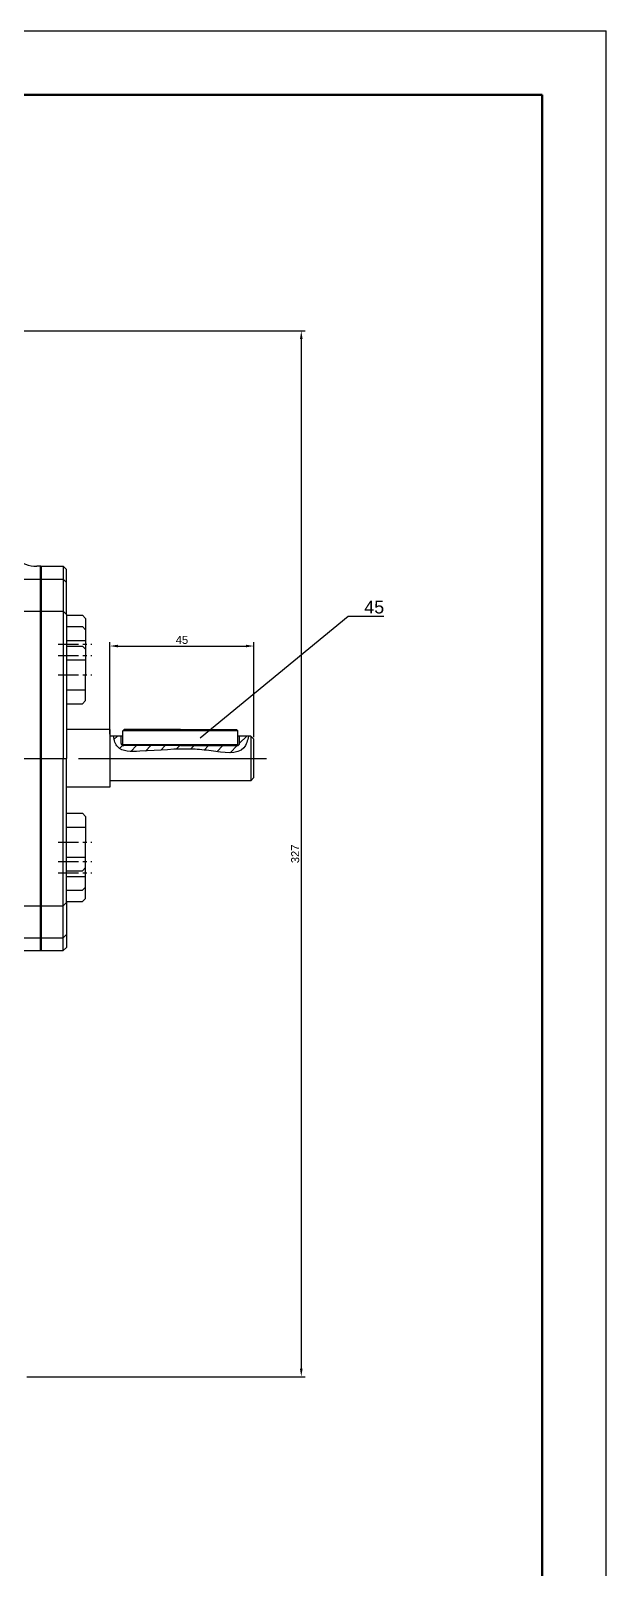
# Model space of a CAD drawing. Header units: millimetres. Extents: x 3025 to 5024, y 1381 to 2247.
# Drawn here: x 4844 to 5023.8, y 1766.5 to 2247 of the extents above; entities that cross this region are included whole.
import ezdxf
from ezdxf import colors
from ezdxf.entities.mleader import LeaderData, LeaderLine
from ezdxf.math import Vec2, Vec3

# ---------------------------------------------------------------- set-up
doc = ezdxf.new("R2010")
doc.units = ezdxf.units.MM
doc.linetypes.add('CENTER', pattern=[10.16, 6.35, -1.27, 1.27, -1.27])
doc.layers.get('0').update_dxf_attribs({"lineweight": 30})
doc.layers.add('中心线', color=1, linetype='CENTER')
doc.layers.add('细线', color=7, linetype='Continuous')
doc.layers.add('特粗线', color=7, linetype='Continuous', lineweight=60)
doc.layers.add('粗线', color=7, linetype='Continuous', lineweight=53)
doc.styles.get("Standard").update_dxf_attribs({"font": 'arial.ttf'})
doc.dimstyles.new('ISO-25', dxfattribs={"dimtxt": 2.5, "dimasz": 2.5, "dimexe": 1.25, "dimexo": 0.625, "dimtad": 1, "dimtxsty": 'Standard', "dimcen": 2.5, "dimadec": 0, "dimazin": 0, "dimtfac": 1, "dimtmove": 0, "dimatfit": 3, "dimfxl": 1, "dimarcsym": 0})

# ---------------------------------------------------------------- blocks, each defined once
blk = doc.blocks.new('*D36')
at = {"layer": 'Defpoints', "color": 0, "transparency": 16777216}
for p in [(4762.23, 2153.23), (4842.16, 1826.63), (4928.56, 1826.63)]:
    blk.add_point(p, dxfattribs=at)
at = {"layer": '细线', "color": 0, "lineweight": -2, "transparency": 16777216}
for p, q in [((4762.86, 2153.23), (4929.81, 2153.23)), ((4928.56, 2150.73), (4928.56, 1829.13)), ((4842.78, 1826.63), (4929.81, 1826.63))]:
    blk.add_line(p, q, dxfattribs=at)
at = {"layer": '细线', "color": 0, "transparency": 16777216}
for points in [[(4928.15, 2150.73), (4928.98, 2150.73), (4928.56, 2153.23)], [(4928.15, 1829.13), (4928.98, 1829.13), (4928.56, 1826.63)]]:
    blk.add_solid(points, dxfattribs=at)
at = {"layer": '细线', "color": 0, "transparency": 16777216, "insert": (4926.66, 1989.93), "char_height": 2.5, "attachment_point": 5, "rotation": 90}
blk.add_mtext('327', dxfattribs=at)
blk = doc.blocks.new('*D40')
at = {"layer": 'Defpoints', "color": 0, "transparency": 16777216}
for p in [(4913.77, 2054.84), (4868.77, 2026.73), (4913.77, 2025.73)]:
    blk.add_point(p, dxfattribs=at)
at = {"layer": '细线', "color": 0, "lineweight": -2, "transparency": 16777216}
for p, q in [((4868.77, 2027.36), (4868.77, 2056.09)), ((4871.27, 2054.84), (4911.27, 2054.84)), ((4913.77, 2026.36), (4913.77, 2056.09))]:
    blk.add_line(p, q, dxfattribs=at)
at = {"layer": '细线', "color": 0, "transparency": 16777216}
for points in [[(4871.27, 2055.25), (4871.27, 2054.42), (4868.77, 2054.84)], [(4911.27, 2055.25), (4911.27, 2054.42), (4913.77, 2054.84)]]:
    blk.add_solid(points, dxfattribs=at)
at = {"layer": '细线', "color": 0, "transparency": 16777216, "insert": (4891.27, 2056.73), "char_height": 2.5, "attachment_point": 5}
blk.add_mtext('45', dxfattribs=at)
blk = doc.blocks.new('_None')

msp = doc.modelspace()

# ---------------------------------------------------------------- hatches: boundary and pattern name
at = {"layer": '细线'}
h = msp.add_hatch(dxfattribs=at)
h.set_pattern_fill('ANSI31', color=256)
h.set_pattern_definition([(45, (1480.8898, 576.236), (-2.245064, 2.245064), [])])
edge = h.paths.add_edge_path()
edge.add_spline(control_points=[(4869.905, 2026.73), (4870.11, 2025.359), (4871.049, 2021.813), (4882.189, 2021.912), (4891.222, 2023.085), (4901.586, 2022.038), (4910.39, 2020.466), (4911.762, 2025.321), (4912.109, 2026.73)], knot_values=[0.4302229, 0.4302229, 0.4302229, 0.4302229, 4.2333577, 11.2799284, 27.8652995, 33.628843, 43.8642353, 47.8589114, 47.8589114, 47.8589114, 47.8589114], degree=3, periodic=0)
edge.add_line((4912.109, 2026.73), (4909.269, 2026.73))
edge.add_line((4909.269, 2026.73), (4909.269, 2024.43))
edge.add_arc((4908.569, 2024.43), 0.7, -90, 0, ccw=False)
edge.add_line((4908.569, 2023.73), (4890.769, 2023.73))
edge.add_line((4890.769, 2023.73), (4872.969, 2023.73))
edge.add_arc((4872.969, 2024.43), 0.7, 180, 270, ccw=False)
edge.add_line((4872.269, 2024.43), (4872.269, 2026.73))
edge.add_line((4872.269, 2026.73), (4869.905, 2026.73))

# ---------------------------------------------------------------- linework, layer by layer
for p, q in [((4811.75, 2075.73), (4854.159, 2075.73)), ((4847.159, 2079.73), (4845.904, 2079.73)), ((4847.159, 2079.73), (4854.159, 2079.73)), ((4855.159, 2078.73), (4854.159, 2079.73)), ((4854.159, 2079.73), (4854.159, 2019.73)), ((4855.159, 2074.73), (4854.159, 2075.73)), ((4855.159, 2074.73), (4855.159, 2078.73)), ((4855.159, 2064.73), (4855.159, 2074.73)), ((4811.75, 2065.73), (4854.159, 2065.73)), ((4855.159, 2064.73), (4854.159, 2065.73)), ((4855.159, 2064.73), (4855.159, 2019.73)), ((4855.159, 2064.428), (4860.155, 2064.428)), ((4861.155, 2063.428), (4860.155, 2064.428)), ((4861.155, 2063.428), (4861.155, 2059.901)), ((4855.159, 2060.901), (4860.155, 2060.901)), ((4855.159, 2056.585), (4861.155, 2056.585)), ((4861.155, 2059.901), (4860.155, 2060.901)), ((4860.945, 2060.112), (4861.155, 2060.112)), ((4861.155, 2059.901), (4861.155, 2053.831)), ((4855.159, 2054.831), (4860.155, 2054.831)), ((4861.155, 2053.831), (4860.155, 2054.831)), ((4861.155, 2053.831), (4861.155, 2045.831)), ((4855.159, 2050.515), (4861.155, 2050.515)), ((4861.155, 2037.831), (4861.155, 2045.831)), ((4855.159, 2041.147), (4861.155, 2041.147)), ((4861.155, 2037.831), (4860.155, 2036.831)), ((4855.159, 2036.831), (4860.155, 2036.831)), ((4868.769, 2028.73), (4855.159, 2028.73)), ((4868.769, 2028.73), (4868.769, 2010.73)), ((4872.769, 2028.33), (4873.169, 2028.73)), ((4872.769, 2024.13), (4872.769, 2028.33)), ((4908.769, 2028.33), (4872.769, 2028.33)), ((4890.769, 2028.73), (4873.169, 2028.73)), ((4890.769, 2028.73), (4908.369, 2028.73)), ((4908.769, 2028.33), (4908.369, 2028.73)), ((4908.769, 2024.13), (4908.769, 2028.33)), ((4872.769, 2026.73), (4868.769, 2026.73)), ((4872.269, 2024.43), (4872.269, 2026.73)), ((4872.769, 2024.13), (4873.169, 2023.73)), ((4872.769, 2024.13), (4908.769, 2024.13)), ((4890.769, 2023.73), (4872.969, 2023.73)), ((4890.769, 2023.73), (4908.569, 2023.73)), ((4908.769, 2024.13), (4908.369, 2023.73)), ((4912.769, 2026.73), (4908.769, 2026.73)), ((4909.269, 2024.43), (4909.269, 2026.73)), ((4913.769, 2025.73), (4912.769, 2026.73)), ((4912.769, 2026.73), (4912.769, 2012.73)), ((4913.769, 2013.73), (4913.769, 2025.73)), ((4806.75, 2019.73), (4855.159, 2019.73)), ((4854.159, 1959.73), (4854.159, 2019.73)), ((4855.159, 1974.73), (4855.159, 2019.73)), ((4913.769, 2013.73), (4912.769, 2012.73)), ((4868.769, 2010.73), (4855.159, 2010.73)), ((4912.769, 2012.73), (4868.769, 2012.73)), ((4855.159, 2002.629), (4860.155, 2002.629)), ((4861.155, 2001.629), (4860.155, 2002.629)), ((4861.155, 2001.629), (4861.155, 1993.629)), ((4855.159, 1998.313), (4861.155, 1998.313)), ((4861.155, 1985.629), (4861.155, 1993.629)), ((4855.159, 1988.945), (4861.155, 1988.945)), ((4855.159, 1984.629), (4860.155, 1984.629)), ((4861.155, 1985.629), (4860.155, 1984.629)), ((4861.155, 1979.559), (4861.155, 1985.629)), ((4855.159, 1982.875), (4861.155, 1982.875)), ((4861.155, 1979.559), (4860.155, 1978.559)), ((4861.155, 1976.032), (4861.155, 1979.559)), ((4855.159, 1978.559), (4860.155, 1978.559)), ((4855.159, 1975.032), (4860.155, 1975.032)), ((4861.155, 1976.032), (4860.155, 1975.032)), ((4860.945, 1979.348), (4861.155, 1979.348)), ((4811.75, 1973.73), (4854.159, 1973.73)), ((4855.159, 1974.73), (4854.159, 1973.73)), ((4855.159, 1974.73), (4855.159, 1964.73)), ((4811.75, 1963.73), (4854.159, 1963.73)), ((4855.159, 1964.73), (4854.159, 1963.73)), ((4855.159, 1960.73), (4854.159, 1959.73)), ((4855.159, 1964.73), (4855.159, 1960.73)), ((4811.75, 1959.73), (4854.159, 1959.73))]:
    msp.add_line(p, q)
for centre, radius, start, end in [((4845.904, 2089.73), 10, 228.93511, 270), ((4872.969, 2024.43), 0.7, 180, 270), ((4908.569, 2024.43), 0.7, 270, 0)]:
    msp.add_arc(centre, radius, start, end)
at = {"layer": '中心线'}
for p, q in [((4852.643, 2055.428), (4863.065, 2055.428)), ((4852.643, 2051.901), (4863.065, 2051.901)), ((4852.643, 2045.831), (4863.065, 2045.831)), ((4852.643, 1993.629), (4863.065, 1993.629)), ((4852.643, 1987.559), (4863.065, 1987.559)), ((4852.643, 1984.032), (4863.065, 1984.032))]:
    msp.add_line(p, q, dxfattribs=at)
at = {"layer": '中心线', "ltscale": 10}
msp.add_line((4655.749, 2019.73), (4917.643, 2019.73), dxfattribs=at)
at = {"layer": '特粗线'}
for p in [(4847.159, 2079.73), (4847.159, 1959.73)]:
    msp.add_line(p, (4847.159, 2019.73), dxfattribs=at)
at = {"layer": '粗线'}
for p in [(3854.848, 2226.989), (5003.848, 1425.989)]:
    msp.add_line(p, (5003.848, 2226.989), dxfattribs=at)
at = {"layer": '细线'}
for p in [(3834.848, 2246.989), (5023.848, 1405.989)]:
    msp.add_line(p, (5023.848, 2246.989), dxfattribs=at)
msp.add_open_spline([(4912.109, 2026.73), (4911.762, 2025.321), (4910.39, 2020.466), (4901.586, 2022.038), (4891.222, 2023.085), (4882.189, 2021.912), (4871.049, 2021.813), (4870.11, 2025.359), (4869.905, 2026.73)], degree=3, knots=[0.4302229, 0.4302229, 0.4302229, 0.4302229, 4.424899, 14.6602913, 20.4238348, 37.0092059, 44.0557766, 47.8589114, 47.8589114, 47.8589114, 47.8589114], dxfattribs=at)

# ---------------------------------------------------------------- dimensions: what is measured, and where the dimension line sits
dim = msp.add_linear_dim(base=(4928.563, 1826.63), p1=(4762.231, 2153.23), p2=(4842.159, 1826.63), angle=90, text='327', dimstyle='ISO-25', dxfattribs=at)
dim.commit()
dim.dimension.update_dxf_attribs({"geometry": '*D36', "text_midpoint": (4928.563, 1989.93), "dimtype": 160})
dim = msp.add_linear_dim(base=(4913.769, 2054.837), p1=(4868.769, 2026.73), p2=(4913.769, 2025.73), dimstyle='ISO-25', dxfattribs=at)
dim.commit()
dim.dimension.update_dxf_attribs({"geometry": '*D40', "text_midpoint": (4891.269, 2056.734)})

# ---------------------------------------------------------------- leaders
ml = msp.add_multileader_mtext('Standard', dxfattribs=at)
ml.set_content('45', color=256)
ml.set_leader_properties()
ml.set_arrow_properties(name='NONE')
ml.build(insert=Vec2(0, 0))
ml.multileader.update_dxf_attribs({"text_left_attachment_type": 5, "text_right_attachment_type": 5, "dogleg_length": 3, "arrow_head_size": 3})
ctx = ml.context
ctx.base_point, ctx.arrow_head_size, ctx.plane_origin = Vec3(4946.242, 2064.207), 3, Vec3(4897.008, 2026.213)
ctx.left_attachment, ctx.right_attachment = 5, 5
notes = []
notes.append((ctx, [(0, (1, 1, 0), (4943.242, 2064.207), (1, 0), 3, [(0, [(4897.008, 2026.213)], 0, [])])]))
ctx.mtext.insert, ctx.mtext.flow_direction = Vec3(4948.242, 2069.007), 5
for ctx, leaders in notes:
    for number, flags, end, landing, length, lines in leaders:
        leader = LeaderData()
        leader.index, (leader.has_last_leader_line, leader.has_dogleg_vector, leader.attachment_direction) = number, flags
        leader.last_leader_point, leader.dogleg_vector, leader.dogleg_length = Vec3(end), Vec3(landing), length
        for number, points, colour, breaks in lines:
            line = LeaderLine()
            line.index, line.vertices, line.color, line.breaks = number, Vec3.list(points), colors.encode_raw_color(colour), breaks
            leader.lines.append(line)
        ctx.leaders.append(leader)

doc.saveas('drawing.dxf')
